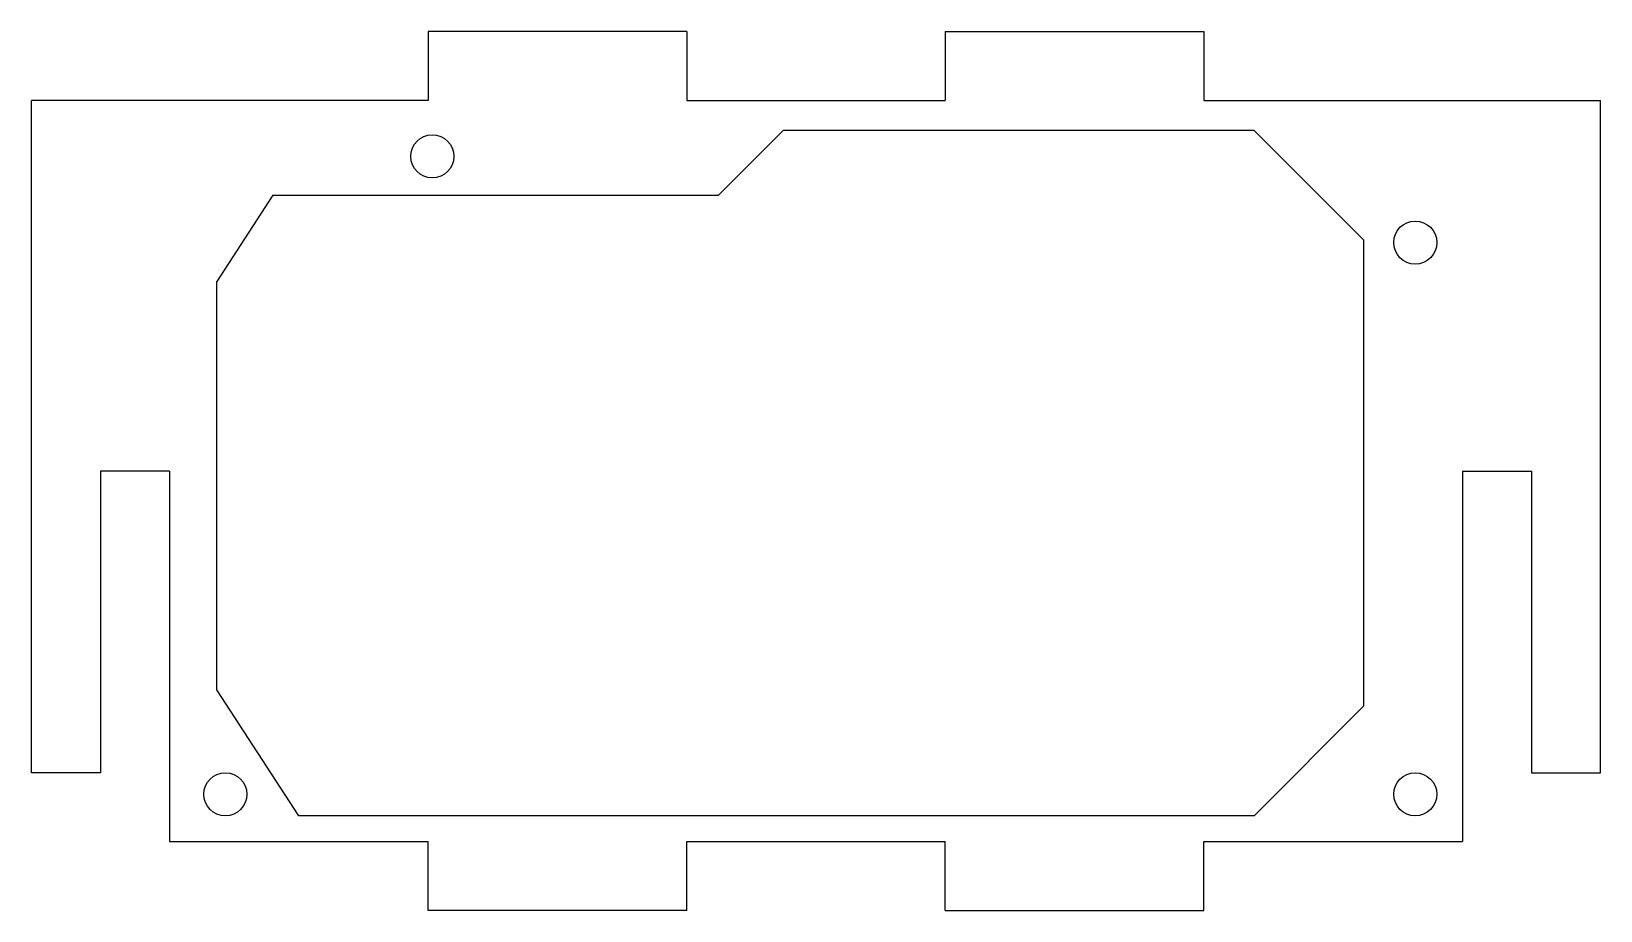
# Model space of a CAD drawing. Header units: millimetres. Extents: x 0 to 182, y 0 to 102.
import ezdxf

# ---------------------------------------------------------------- set-up
doc = ezdxf.new("R2010")
doc.units = ezdxf.units.MM

msp = doc.modelspace()

# ---------------------------------------------------------------- linework, layer by layer
at = {"color": 1}
for p, q in [((76, 102), (46, 102)), ((46, 102), (46, 94)), ((76, 102), (76, 94)), ((106, 102), (106, 94)), ((106, 102), (136, 102)), ((136, 102), (136, 94)), ((46, 94), (0, 94)), ((0, 16), (0, 94)), ((76, 94), (106, 94)), ((136, 94), (182, 94)), ((182, 16), (182, 94)), ((16, 51), (8, 51)), ((8, 51), (8, 16)), ((16, 51), (16, 8)), ((166, 51), (166, 8)), ((166, 51), (174, 51)), ((174, 51), (174, 16)), ((8, 16), (0, 16)), ((174, 16), (182, 16)), ((16, 8), (46, 8)), ((46, 0), (46, 8)), ((76, 0), (76, 8)), ((76, 8), (106, 8)), ((106, 0), (106, 8)), ((136, 0), (136, 8)), ((136, 8), (166, 8)), ((76, 0), (46, 0)), ((106, 0), (136, 0))]:
    msp.add_line(p, q, dxfattribs=at)
at = {"color": 2}
for p, q in [((87.2, 90.5), (79.7, 83)), ((141.8, 90.5), (87.2, 90.5)), ((141.8, 90.5), (154.5, 77.8)), ((28, 83), (21.5, 72.99)), ((28, 83), (79.7, 83)), ((154.5, 77.8), (154.5, 23.7)), ((21.5, 25.63), (21.5, 72.99)), ((31, 11), (21.5, 25.63)), ((141.8, 11), (154.5, 23.7)), ((141.8, 11), (31, 11))]:
    msp.add_line(p, q, dxfattribs=at)
for centre in [(46.5, 87.5), (160.5, 77.5), (22.5, 13.5), (160.5, 13.5)]:
    msp.add_circle(centre, 2.5, dxfattribs=at)

doc.saveas('drawing.dxf')
